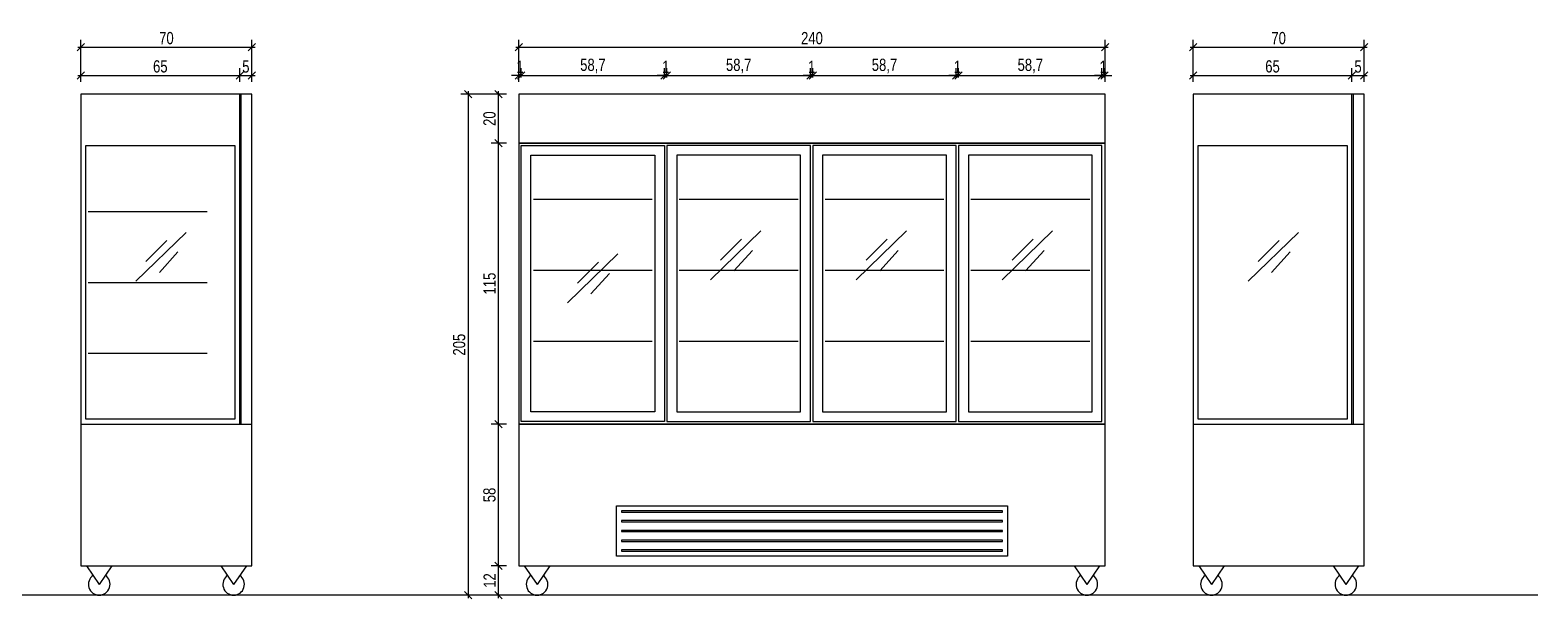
# Model space of a CAD drawing. Header units: millimetres. Extents: x 14735 to 40675, y 3704 to 9569.
# Drawn here: x 20191 to 20808, y 4746 to 4979 of the extents above; entities that cross this region are included whole.
import ezdxf

# ---------------------------------------------------------------- set-up
doc = ezdxf.new("R2010")
doc.units = ezdxf.units.MM
doc.layers.get('0').update_dxf_attribs({"lineweight": 25})
doc.styles.add('UBN', font='GOTHIC.TTF', dxfattribs={"width": 0.8})
doc.dimstyles.new('U_DIM_1_50', dxfattribs={"dimtxt": 5, "dimasz": 3, "dimexe": 3, "dimexo": 5, "dimgap": 1, "dimtad": 1, "dimdec": 1, "dimzin": 11, "dimtxsty": 'UBN', "dimblk": 'OBLIQUE', "dimcen": 1.5, "dimdle": 1.25, "dimclrd": 251, "dimclre": 251, "dimclrt": 1, "dimadec": 0, "dimazin": 0, "dimtfac": 1.25, "dimtdec": 1, "dimtix": 1, "dimtofl": 0, "dimtmove": 1, "dimatfit": 3, "dimldrblk": 'OBLIQUE', "dimfxl": 5, "dimtolj": 1, "dimtzin": 0, "dimarcsym": 0})

# ---------------------------------------------------------------- blocks, each defined once
blk = doc.blocks.new('_Oblique')
at = {"color": 0, "linetype": 'ByBlock', "lineweight": -2}
blk.add_line((-0.5, -0.5), (0.5, 0.5), dxfattribs=at)
blk = doc.blocks.new('*D143')
at = {"color": 251, "lineweight": -2, "transparency": 16777216}
for p, q in [((20210.08, 4960.66), (20277.58, 4960.66)), ((20211.33, 4957.95), (20211.33, 4963.66)), ((20276.33, 4957.95), (20276.33, 4963.66))]:
    blk.add_line(p, q, dxfattribs=at)
at = {"layer": 'Defpoints', "color": 0, "transparency": 16777216}
for p in [(20276.33, 4960.66), (20211.33, 4952.95), (20276.33, 4952.95)]:
    blk.add_point(p, dxfattribs=at)
at = {"color": 251, "lineweight": -2, "transparency": 16777216, "xscale": 3, "yscale": 3, "zscale": 3, "rotation": 180}
blk.add_blockref('_Oblique', (20211.33, 4960.66), dxfattribs=at)
at = {"color": 251, "lineweight": -2, "transparency": 16777216, "xscale": 3, "yscale": 3, "zscale": 3}
blk.add_blockref('_Oblique', (20276.33, 4960.66), dxfattribs=at)
at = {"color": 1, "transparency": 16777216, "insert": (20243.83, 4964.29), "char_height": 5, "attachment_point": 5, "style": 'UBN'}
blk.add_mtext('\\A1;65', dxfattribs=at)
blk = doc.blocks.new('*D144')
at = {"color": 251, "lineweight": -2, "transparency": 16777216}
for p, q in [((20275.08, 4960.66), (20282.58, 4960.66)), ((20276.33, 4957.95), (20276.33, 4963.66)), ((20281.33, 4957.95), (20281.33, 4963.66))]:
    blk.add_line(p, q, dxfattribs=at)
at = {"layer": 'Defpoints', "color": 0, "transparency": 16777216}
for p in [(20281.33, 4960.66), (20276.33, 4952.95), (20281.33, 4952.95)]:
    blk.add_point(p, dxfattribs=at)
at = {"color": 251, "lineweight": -2, "transparency": 16777216, "xscale": 3, "yscale": 3, "zscale": 3, "rotation": 180}
blk.add_blockref('_Oblique', (20276.33, 4960.66), dxfattribs=at)
at = {"color": 251, "lineweight": -2, "transparency": 16777216, "xscale": 3, "yscale": 3, "zscale": 3}
blk.add_blockref('_Oblique', (20281.33, 4960.66), dxfattribs=at)
at = {"color": 1, "transparency": 16777216, "insert": (20278.83, 4964.22), "char_height": 5, "attachment_point": 5, "style": 'UBN'}
blk.add_mtext('\\A1;5', dxfattribs=at)
blk = doc.blocks.new('*D145')
at = {"color": 251, "lineweight": -2, "transparency": 16777216}
for p, q in [((20211.33, 4957.95), (20211.33, 4975.24)), ((20281.33, 4957.95), (20281.33, 4975.24)), ((20210.08, 4972.24), (20282.58, 4972.24))]:
    blk.add_line(p, q, dxfattribs=at)
at = {"layer": 'Defpoints', "color": 0, "transparency": 16777216}
for p in [(20281.33, 4972.24), (20211.33, 4952.95), (20281.33, 4952.95)]:
    blk.add_point(p, dxfattribs=at)
at = {"color": 251, "lineweight": -2, "transparency": 16777216, "xscale": 3, "yscale": 3, "zscale": 3, "rotation": 180}
blk.add_blockref('_Oblique', (20211.33, 4972.24), dxfattribs=at)
at = {"color": 251, "lineweight": -2, "transparency": 16777216, "xscale": 3, "yscale": 3, "zscale": 3}
blk.add_blockref('_Oblique', (20281.33, 4972.24), dxfattribs=at)
at = {"color": 1, "transparency": 16777216, "insert": (20246.33, 4975.87), "char_height": 5, "attachment_point": 5, "style": 'UBN'}
blk.add_mtext('\\A1;70', dxfattribs=at)
blk = doc.blocks.new('*D158')
at = {"color": 251, "lineweight": -2, "transparency": 16777216}
for p, q in [((20385.5, 4759.95), (20379.17, 4759.95)), ((20382.17, 4746.7), (20382.17, 4761.2)), ((20380.17, 4747.95), (20379.17, 4747.95))]:
    blk.add_line(p, q, dxfattribs=at)
at = {"layer": 'Defpoints', "color": 0, "transparency": 16777216}
for p in [(20382.17, 4759.95), (20390.5, 4759.95), (20385.17, 4747.95)]:
    blk.add_point(p, dxfattribs=at)
at = {"color": 251, "lineweight": -2, "transparency": 16777216, "xscale": 3, "yscale": 3, "zscale": 3}
for p, rotation in [((20382.17, 4759.95), 90), ((20382.17, 4747.95), 270)]:
    blk.add_blockref('_Oblique', p, dxfattribs=dict(at, rotation=rotation))
at = {"color": 1, "transparency": 16777216, "insert": (20378.6, 4753.95), "char_height": 5, "attachment_point": 5, "rotation": 90, "style": 'UBN'}
blk.add_mtext('\\A1;12', dxfattribs=at)
blk = doc.blocks.new('*D159')
at = {"color": 251, "lineweight": -2, "transparency": 16777216}
for p, q in [((20382.17, 4758.7), (20382.17, 4819.2)), ((20385.5, 4817.95), (20379.17, 4817.95)), ((20385.5, 4759.95), (20379.17, 4759.95))]:
    blk.add_line(p, q, dxfattribs=at)
at = {"layer": 'Defpoints', "color": 0, "transparency": 16777216}
for p in [(20382.17, 4817.95), (20390.5, 4817.95), (20390.5, 4759.95)]:
    blk.add_point(p, dxfattribs=at)
at = {"color": 251, "lineweight": -2, "transparency": 16777216, "xscale": 3, "yscale": 3, "zscale": 3}
for p, rotation in [((20382.17, 4817.95), 90), ((20382.17, 4759.95), 270)]:
    blk.add_blockref('_Oblique', p, dxfattribs=dict(at, rotation=rotation))
at = {"color": 1, "transparency": 16777216, "insert": (20378.54, 4788.95), "char_height": 5, "attachment_point": 5, "rotation": 90, "style": 'UBN'}
blk.add_mtext('\\A1;58', dxfattribs=at)
blk = doc.blocks.new('*D160')
at = {"color": 251, "lineweight": -2, "transparency": 16777216}
for p, q in [((20385.5, 4932.95), (20379.17, 4932.95)), ((20382.17, 4816.7), (20382.17, 4934.2)), ((20385.5, 4817.95), (20379.17, 4817.95))]:
    blk.add_line(p, q, dxfattribs=at)
at = {"layer": 'Defpoints', "color": 0, "transparency": 16777216}
for p in [(20382.17, 4932.95), (20390.5, 4932.95), (20390.5, 4817.95)]:
    blk.add_point(p, dxfattribs=at)
at = {"color": 251, "lineweight": -2, "transparency": 16777216, "xscale": 3, "yscale": 3, "zscale": 3}
for p, rotation in [((20382.17, 4932.95), 90), ((20382.17, 4817.95), 270)]:
    blk.add_blockref('_Oblique', p, dxfattribs=dict(at, rotation=rotation))
at = {"color": 1, "transparency": 16777216, "insert": (20378.6, 4875.45), "char_height": 5, "attachment_point": 5, "rotation": 90, "style": 'UBN'}
blk.add_mtext('\\A1;115', dxfattribs=at)
blk = doc.blocks.new('*D152')
at = {"color": 251, "lineweight": -2, "transparency": 16777216}
for p, q in [((20385.5, 4952.95), (20379.17, 4952.95)), ((20382.17, 4931.7), (20382.17, 4954.2)), ((20385.5, 4932.95), (20379.17, 4932.95))]:
    blk.add_line(p, q, dxfattribs=at)
at = {"layer": 'Defpoints', "color": 0, "transparency": 16777216}
for p in [(20382.17, 4952.95), (20390.5, 4952.95), (20390.5, 4932.95)]:
    blk.add_point(p, dxfattribs=at)
at = {"color": 251, "lineweight": -2, "transparency": 16777216, "xscale": 3, "yscale": 3, "zscale": 3}
for p, rotation in [((20382.17, 4952.95), 90), ((20382.17, 4932.95), 270)]:
    blk.add_blockref('_Oblique', p, dxfattribs=dict(at, rotation=rotation))
at = {"color": 1, "transparency": 16777216, "insert": (20378.54, 4942.95), "char_height": 5, "attachment_point": 5, "rotation": 90, "style": 'UBN'}
blk.add_mtext('\\A1;20', dxfattribs=at)
blk = doc.blocks.new('*D153')
at = {"color": 251, "lineweight": -2, "transparency": 16777216}
for p, q in [((20385.5, 4952.95), (20366.77, 4952.95)), ((20369.77, 4954.2), (20369.77, 4746.7)), ((20380.17, 4747.95), (20366.77, 4747.95))]:
    blk.add_line(p, q, dxfattribs=at)
at = {"layer": 'Defpoints', "color": 0, "transparency": 16777216}
for p in [(20390.5, 4952.95), (20369.77, 4747.95), (20385.17, 4747.95)]:
    blk.add_point(p, dxfattribs=at)
at = {"color": 251, "lineweight": -2, "transparency": 16777216, "xscale": 3, "yscale": 3, "zscale": 3}
for p, rotation in [((20369.77, 4952.95), 90), ((20369.77, 4747.95), 270)]:
    blk.add_blockref('_Oblique', p, dxfattribs=dict(at, rotation=rotation))
at = {"color": 1, "transparency": 16777216, "insert": (20366.14, 4850.45), "char_height": 5, "attachment_point": 5, "rotation": 90, "style": 'UBN'}
blk.add_mtext('\\A1;205', dxfattribs=at)
blk = doc.blocks.new('*D146')
at = {"color": 251, "lineweight": -2, "transparency": 16777216}
for p, q in [((20390.25, 4960.64), (20451.42, 4960.64)), ((20391.5, 4959.79), (20391.5, 4963.64)), ((20450.17, 4959.79), (20450.17, 4963.64))]:
    blk.add_line(p, q, dxfattribs=at)
at = {"layer": 'Defpoints', "color": 0, "transparency": 16777216}
for p in [(20450.17, 4960.64), (20391.5, 4954.79), (20450.17, 4954.79)]:
    blk.add_point(p, dxfattribs=at)
at = {"color": 251, "lineweight": -2, "transparency": 16777216, "xscale": 3, "yscale": 3, "zscale": 3, "rotation": 180}
blk.add_blockref('_Oblique', (20391.5, 4960.64), dxfattribs=at)
at = {"color": 251, "lineweight": -2, "transparency": 16777216, "xscale": 3, "yscale": 3, "zscale": 3}
blk.add_blockref('_Oblique', (20450.17, 4960.64), dxfattribs=at)
at = {"color": 1, "transparency": 16777216, "insert": (20420.84, 4964.49), "char_height": 5, "attachment_point": 5, "style": 'UBN'}
blk.add_mtext('\\A1;58,7', dxfattribs=at)
blk = doc.blocks.new('*D148')
at = {"color": 251, "lineweight": -2, "transparency": 16777216}
for p, q in [((20450.17, 4960.64), (20447.17, 4960.64)), ((20450.17, 4959.79), (20450.17, 4963.64)), ((20451.17, 4959.79), (20451.17, 4963.64)), ((20451.17, 4960.64), (20454.17, 4960.64))]:
    blk.add_line(p, q, dxfattribs=at)
at = {"layer": 'Defpoints', "color": 0, "transparency": 16777216}
for p in [(20451.17, 4960.64), (20450.17, 4954.79), (20451.17, 4954.79)]:
    blk.add_point(p, dxfattribs=at)
at = {"color": 251, "lineweight": -2, "transparency": 16777216, "xscale": 3, "yscale": 3, "zscale": 3}
blk.add_blockref('_Oblique', (20450.17, 4960.64), dxfattribs=at)
at = {"color": 251, "lineweight": -2, "transparency": 16777216, "xscale": 3, "yscale": 3, "zscale": 3, "rotation": 180}
blk.add_blockref('_Oblique', (20451.17, 4960.64), dxfattribs=at)
at = {"color": 1, "transparency": 16777216, "insert": (20450.67, 4964.14), "char_height": 5, "attachment_point": 5, "style": 'UBN'}
blk.add_mtext('\\A1;1', dxfattribs=at)
blk = doc.blocks.new('*D149')
at = {"color": 251, "lineweight": -2, "transparency": 16777216}
for p, q in [((20449.92, 4960.64), (20511.09, 4960.64)), ((20451.17, 4959.79), (20451.17, 4963.64)), ((20509.84, 4959.79), (20509.84, 4963.64))]:
    blk.add_line(p, q, dxfattribs=at)
at = {"layer": 'Defpoints', "color": 0, "transparency": 16777216}
for p in [(20509.84, 4960.64), (20451.17, 4954.79), (20509.84, 4954.79)]:
    blk.add_point(p, dxfattribs=at)
at = {"color": 251, "lineweight": -2, "transparency": 16777216, "xscale": 3, "yscale": 3, "zscale": 3, "rotation": 180}
blk.add_blockref('_Oblique', (20451.17, 4960.64), dxfattribs=at)
at = {"color": 251, "lineweight": -2, "transparency": 16777216, "xscale": 3, "yscale": 3, "zscale": 3}
blk.add_blockref('_Oblique', (20509.84, 4960.64), dxfattribs=at)
at = {"color": 1, "transparency": 16777216, "insert": (20480.5, 4964.49), "char_height": 5, "attachment_point": 5, "style": 'UBN'}
blk.add_mtext('\\A1;58,7', dxfattribs=at)
blk = doc.blocks.new('*D150')
at = {"color": 251, "lineweight": -2, "transparency": 16777216}
for p, q in [((20509.84, 4960.64), (20506.84, 4960.64)), ((20509.84, 4959.79), (20509.84, 4963.64)), ((20510.84, 4959.79), (20510.84, 4963.64)), ((20510.84, 4960.64), (20513.84, 4960.64))]:
    blk.add_line(p, q, dxfattribs=at)
at = {"layer": 'Defpoints', "color": 0, "transparency": 16777216}
for p in [(20510.84, 4960.64), (20509.84, 4954.79), (20510.84, 4954.79)]:
    blk.add_point(p, dxfattribs=at)
at = {"color": 251, "lineweight": -2, "transparency": 16777216, "xscale": 3, "yscale": 3, "zscale": 3}
blk.add_blockref('_Oblique', (20509.84, 4960.64), dxfattribs=at)
at = {"color": 251, "lineweight": -2, "transparency": 16777216, "xscale": 3, "yscale": 3, "zscale": 3, "rotation": 180}
blk.add_blockref('_Oblique', (20510.84, 4960.64), dxfattribs=at)
at = {"color": 1, "transparency": 16777216, "insert": (20510.34, 4964.14), "char_height": 5, "attachment_point": 5, "style": 'UBN'}
blk.add_mtext('\\A1;1', dxfattribs=at)
blk = doc.blocks.new('*D147')
at = {"color": 251, "lineweight": -2, "transparency": 16777216}
for p, q in [((20390.5, 4960.64), (20387.5, 4960.64)), ((20390.5, 4960.79), (20390.5, 4963.64)), ((20391.5, 4959.79), (20391.5, 4963.64)), ((20391.5, 4960.64), (20394.5, 4960.64))]:
    blk.add_line(p, q, dxfattribs=at)
at = {"layer": 'Defpoints', "color": 0, "transparency": 16777216}
for p in [(20390.5, 4960.64), (20390.5, 4955.79), (20391.5, 4954.79)]:
    blk.add_point(p, dxfattribs=at)
at = {"color": 251, "lineweight": -2, "transparency": 16777216, "xscale": 3, "yscale": 3, "zscale": 3}
blk.add_blockref('_Oblique', (20390.5, 4960.64), dxfattribs=at)
at = {"color": 251, "lineweight": -2, "transparency": 16777216, "xscale": 3, "yscale": 3, "zscale": 3, "rotation": 180}
blk.add_blockref('_Oblique', (20391.5, 4960.64), dxfattribs=at)
at = {"color": 1, "transparency": 16777216, "insert": (20391, 4964.14), "char_height": 5, "attachment_point": 5, "style": 'UBN'}
blk.add_mtext('\\A1;1', dxfattribs=at)
blk = doc.blocks.new('*D157')
at = {"color": 251, "lineweight": -2, "transparency": 16777216}
for p, q in [((20390.5, 4957.95), (20390.5, 4975.24)), ((20630.5, 4957.95), (20630.5, 4975.24)), ((20389.25, 4972.24), (20631.75, 4972.24))]:
    blk.add_line(p, q, dxfattribs=at)
at = {"layer": 'Defpoints', "color": 0, "transparency": 16777216}
for p in [(20630.5, 4972.24), (20390.5, 4952.95), (20630.5, 4952.95)]:
    blk.add_point(p, dxfattribs=at)
at = {"color": 251, "lineweight": -2, "transparency": 16777216, "xscale": 3, "yscale": 3, "zscale": 3, "rotation": 180}
blk.add_blockref('_Oblique', (20390.5, 4972.24), dxfattribs=at)
at = {"color": 251, "lineweight": -2, "transparency": 16777216, "xscale": 3, "yscale": 3, "zscale": 3}
blk.add_blockref('_Oblique', (20630.5, 4972.24), dxfattribs=at)
at = {"color": 1, "transparency": 16777216, "insert": (20510.5, 4975.87), "char_height": 5, "attachment_point": 5, "style": 'UBN'}
blk.add_mtext('\\A1;240', dxfattribs=at)
blk = doc.blocks.new('*D154')
at = {"color": 251, "lineweight": -2, "transparency": 16777216}
for p, q in [((20665.22, 4960.66), (20732.72, 4960.66)), ((20666.47, 4957.95), (20666.47, 4963.66)), ((20731.47, 4957.95), (20731.47, 4963.66))]:
    blk.add_line(p, q, dxfattribs=at)
at = {"layer": 'Defpoints', "color": 0, "transparency": 16777216}
for p in [(20731.47, 4960.66), (20666.47, 4952.95), (20731.47, 4952.95)]:
    blk.add_point(p, dxfattribs=at)
at = {"color": 251, "lineweight": -2, "transparency": 16777216, "xscale": 3, "yscale": 3, "zscale": 3, "rotation": 180}
blk.add_blockref('_Oblique', (20666.47, 4960.66), dxfattribs=at)
at = {"color": 251, "lineweight": -2, "transparency": 16777216, "xscale": 3, "yscale": 3, "zscale": 3}
blk.add_blockref('_Oblique', (20731.47, 4960.66), dxfattribs=at)
at = {"color": 1, "transparency": 16777216, "insert": (20698.97, 4964.29), "char_height": 5, "attachment_point": 5, "style": 'UBN'}
blk.add_mtext('\\A1;65', dxfattribs=at)
blk = doc.blocks.new('*D155')
at = {"color": 251, "lineweight": -2, "transparency": 16777216}
for p, q in [((20730.22, 4960.66), (20737.72, 4960.66)), ((20731.47, 4957.95), (20731.47, 4963.66)), ((20736.47, 4957.95), (20736.47, 4963.66))]:
    blk.add_line(p, q, dxfattribs=at)
at = {"layer": 'Defpoints', "color": 0, "transparency": 16777216}
for p in [(20736.47, 4960.66), (20731.47, 4952.95), (20736.47, 4952.95)]:
    blk.add_point(p, dxfattribs=at)
at = {"color": 251, "lineweight": -2, "transparency": 16777216, "xscale": 3, "yscale": 3, "zscale": 3, "rotation": 180}
blk.add_blockref('_Oblique', (20731.47, 4960.66), dxfattribs=at)
at = {"color": 251, "lineweight": -2, "transparency": 16777216, "xscale": 3, "yscale": 3, "zscale": 3}
blk.add_blockref('_Oblique', (20736.47, 4960.66), dxfattribs=at)
at = {"color": 1, "transparency": 16777216, "insert": (20733.97, 4964.22), "char_height": 5, "attachment_point": 5, "style": 'UBN'}
blk.add_mtext('\\A1;5', dxfattribs=at)
blk = doc.blocks.new('*D156')
at = {"color": 251, "lineweight": -2, "transparency": 16777216}
for p, q in [((20666.47, 4957.95), (20666.47, 4975.24)), ((20736.47, 4957.95), (20736.47, 4975.24)), ((20665.22, 4972.24), (20737.72, 4972.24))]:
    blk.add_line(p, q, dxfattribs=at)
at = {"layer": 'Defpoints', "color": 0, "transparency": 16777216}
for p in [(20736.47, 4972.24), (20666.47, 4952.95), (20736.47, 4952.95)]:
    blk.add_point(p, dxfattribs=at)
at = {"color": 251, "lineweight": -2, "transparency": 16777216, "xscale": 3, "yscale": 3, "zscale": 3, "rotation": 180}
blk.add_blockref('_Oblique', (20666.47, 4972.24), dxfattribs=at)
at = {"color": 251, "lineweight": -2, "transparency": 16777216, "xscale": 3, "yscale": 3, "zscale": 3}
blk.add_blockref('_Oblique', (20736.47, 4972.24), dxfattribs=at)
at = {"color": 1, "transparency": 16777216, "insert": (20701.47, 4975.87), "char_height": 5, "attachment_point": 5, "style": 'UBN'}
blk.add_mtext('\\A1;70', dxfattribs=at)
blk = doc.blocks.new('*D161')
at = {"color": 251, "lineweight": -2, "transparency": 16777216}
for p, q in [((20509.59, 4960.64), (20570.75, 4960.64)), ((20510.84, 4959.79), (20510.84, 4963.64)), ((20569.5, 4959.79), (20569.5, 4963.64))]:
    blk.add_line(p, q, dxfattribs=at)
at = {"layer": 'Defpoints', "color": 0, "transparency": 16777216}
for p in [(20569.5, 4960.64), (20510.84, 4954.79), (20569.5, 4954.79)]:
    blk.add_point(p, dxfattribs=at)
at = {"color": 251, "lineweight": -2, "transparency": 16777216, "xscale": 3, "yscale": 3, "zscale": 3, "rotation": 180}
blk.add_blockref('_Oblique', (20510.84, 4960.64), dxfattribs=at)
at = {"color": 251, "lineweight": -2, "transparency": 16777216, "xscale": 3, "yscale": 3, "zscale": 3}
blk.add_blockref('_Oblique', (20569.5, 4960.64), dxfattribs=at)
at = {"color": 1, "transparency": 16777216, "insert": (20540.17, 4964.49), "char_height": 5, "attachment_point": 5, "style": 'UBN'}
blk.add_mtext('\\A1;58,7', dxfattribs=at)
blk = doc.blocks.new('*D162')
at = {"color": 251, "lineweight": -2, "transparency": 16777216}
for p, q in [((20569.5, 4960.64), (20566.5, 4960.64)), ((20569.5, 4959.79), (20569.5, 4963.64)), ((20570.5, 4959.79), (20570.5, 4963.64)), ((20570.5, 4960.64), (20573.5, 4960.64))]:
    blk.add_line(p, q, dxfattribs=at)
at = {"layer": 'Defpoints', "color": 0, "transparency": 16777216}
for p in [(20570.5, 4960.64), (20569.5, 4954.79), (20570.5, 4954.79)]:
    blk.add_point(p, dxfattribs=at)
at = {"color": 251, "lineweight": -2, "transparency": 16777216, "xscale": 3, "yscale": 3, "zscale": 3}
blk.add_blockref('_Oblique', (20569.5, 4960.64), dxfattribs=at)
at = {"color": 251, "lineweight": -2, "transparency": 16777216, "xscale": 3, "yscale": 3, "zscale": 3, "rotation": 180}
blk.add_blockref('_Oblique', (20570.5, 4960.64), dxfattribs=at)
at = {"color": 1, "transparency": 16777216, "insert": (20570, 4964.14), "char_height": 5, "attachment_point": 5, "style": 'UBN'}
blk.add_mtext('\\A1;1', dxfattribs=at)
blk = doc.blocks.new('*D163')
at = {"color": 251, "lineweight": -2, "transparency": 16777216}
for p, q in [((20569.25, 4960.64), (20630.42, 4960.64)), ((20570.5, 4959.79), (20570.5, 4963.64)), ((20629.17, 4959.79), (20629.17, 4963.64))]:
    blk.add_line(p, q, dxfattribs=at)
at = {"layer": 'Defpoints', "color": 0, "transparency": 16777216}
for p in [(20629.17, 4960.64), (20570.5, 4954.79), (20629.17, 4954.79)]:
    blk.add_point(p, dxfattribs=at)
at = {"color": 251, "lineweight": -2, "transparency": 16777216, "xscale": 3, "yscale": 3, "zscale": 3, "rotation": 180}
blk.add_blockref('_Oblique', (20570.5, 4960.64), dxfattribs=at)
at = {"color": 251, "lineweight": -2, "transparency": 16777216, "xscale": 3, "yscale": 3, "zscale": 3}
blk.add_blockref('_Oblique', (20629.17, 4960.64), dxfattribs=at)
at = {"color": 1, "transparency": 16777216, "insert": (20599.84, 4964.49), "char_height": 5, "attachment_point": 5, "style": 'UBN'}
blk.add_mtext('\\A1;58,7', dxfattribs=at)
blk = doc.blocks.new('*D164')
at = {"color": 251, "lineweight": -2, "transparency": 16777216}
for p, q in [((20629.17, 4960.64), (20626.17, 4960.64)), ((20629.17, 4959.79), (20629.17, 4963.64)), ((20630.17, 4959.79), (20630.17, 4963.64)), ((20630.17, 4960.64), (20633.17, 4960.64))]:
    blk.add_line(p, q, dxfattribs=at)
at = {"layer": 'Defpoints', "color": 0, "transparency": 16777216}
for p in [(20630.17, 4960.64), (20629.17, 4954.79), (20630.17, 4954.79)]:
    blk.add_point(p, dxfattribs=at)
at = {"color": 251, "lineweight": -2, "transparency": 16777216, "xscale": 3, "yscale": 3, "zscale": 3}
blk.add_blockref('_Oblique', (20629.17, 4960.64), dxfattribs=at)
at = {"color": 251, "lineweight": -2, "transparency": 16777216, "xscale": 3, "yscale": 3, "zscale": 3, "rotation": 180}
blk.add_blockref('_Oblique', (20630.17, 4960.64), dxfattribs=at)
at = {"color": 1, "transparency": 16777216, "insert": (20629.67, 4964.14), "char_height": 5, "attachment_point": 5, "style": 'UBN'}
blk.add_mtext('\\A1;1', dxfattribs=at)

msp = doc.modelspace()

# ---------------------------------------------------------------- linework, layer by layer
for p, q in [((20396.5, 4909.95), (20445.17, 4909.95)), ((20456.17, 4909.95), (20504.84, 4909.95)), ((20515.84, 4909.95), (20564.5, 4909.95)), ((20575.5, 4909.95), (20624.17, 4909.95)), ((20214.33, 4904.95), (20263, 4904.95)), ((20396.5, 4880.95), (20445.17, 4880.95)), ((20456.17, 4880.95), (20504.84, 4880.95)), ((20515.84, 4880.95), (20564.5, 4880.95)), ((20575.5, 4880.95), (20624.17, 4880.95)), ((20214.33, 4875.95), (20263, 4875.95)), ((20396.5, 4851.95), (20445.17, 4851.95)), ((20456.17, 4851.95), (20504.84, 4851.95)), ((20515.84, 4851.95), (20564.5, 4851.95)), ((20575.5, 4851.95), (20624.17, 4851.95)), ((20214.33, 4846.95), (20263, 4846.95)), ((20211.33, 4817.95), (20281.33, 4817.95)), ((20390.5, 4817.95), (20630.5, 4817.95)), ((20666.47, 4817.95), (20736.47, 4817.95)), ((20213.61, 4759.95), (20218.83, 4752.36)), ((20224.05, 4759.95), (20218.83, 4752.36)), ((20268.61, 4759.95), (20273.83, 4752.36)), ((20279.05, 4759.95), (20273.83, 4752.36)), ((20392.79, 4759.95), (20398, 4752.36)), ((20403.22, 4759.95), (20398, 4752.36)), ((20617.79, 4759.95), (20623, 4752.36)), ((20628.22, 4759.95), (20623, 4752.36)), ((20668.75, 4759.95), (20673.97, 4752.36)), ((20679.19, 4759.95), (20673.97, 4752.36)), ((20723.75, 4759.95), (20728.97, 4752.36)), ((20734.19, 4759.95), (20728.97, 4752.36)), ((20807.54, 4747.95, 0), (19857.63, 4747.95, 0))]:
    msp.add_line(p, q)
at = {"color": 4}
for p, q in [((20233.86, 4876.46), (20254.41, 4896.4)), ((20237.91, 4884.47), (20246.51, 4893.06)), ((20468.99, 4877.03), (20489.54, 4896.97)), ((20473.04, 4885.05), (20481.64, 4893.64)), ((20528.65, 4877.03), (20549.21, 4896.97)), ((20532.71, 4885.05), (20541.31, 4893.64)), ((20588.32, 4877.03), (20608.87, 4896.97)), ((20592.37, 4885.05), (20600.97, 4893.64)), ((20689, 4876.46), (20709.55, 4896.4)), ((20693.05, 4884.47), (20701.65, 4893.06)), ((20243.44, 4880.05), (20251.02, 4888.42)), ((20410.44, 4867.64), (20431, 4887.58)), ((20478.57, 4880.62), (20486.15, 4889)), ((20538.23, 4880.62), (20545.81, 4889)), ((20597.9, 4880.62), (20605.48, 4889)), ((20698.58, 4880.05), (20706.16, 4888.42)), ((20414.5, 4875.66), (20423.1, 4884.25)), ((20420.02, 4871.23), (20427.61, 4879.61))]:
    msp.add_line(p, q, dxfattribs=at)
for points in [[(20211.33, 4759.95), (20281.33, 4759.95), (20281.33, 4952.95), (20211.33, 4952.95)], [(20211.33, 4817.95), (20276.33, 4817.95), (20276.33, 4952.95), (20211.33, 4952.95)], [(20281.33, 4952.95), (20276.83, 4952.95), (20276.83, 4817.95), (20281.33, 4817.95)], [(20390.5, 4932.95), (20630.5, 4932.95), (20630.5, 4952.95), (20390.5, 4952.95)], [(20666.47, 4759.95), (20736.47, 4759.95), (20736.47, 4952.95), (20666.47, 4952.95)], [(20666.47, 4817.95), (20731.47, 4817.95), (20731.47, 4952.95), (20666.47, 4952.95)], [(20736.47, 4952.95), (20731.97, 4952.95), (20731.97, 4817.95), (20736.47, 4817.95)], [(20213.33, 4931.95), (20274.33, 4931.95), (20274.33, 4819.95), (20213.33, 4819.95)], [(20390.5, 4817.95), (20630.5, 4817.95), (20630.5, 4932.95), (20390.5, 4932.95)], [(20391.5, 4931.95), (20450.17, 4931.95), (20450.17, 4818.95), (20391.5, 4818.95)], [(20509.84, 4931.95), (20451.17, 4931.95), (20451.17, 4818.95), (20509.84, 4818.95)], [(20569.5, 4931.95), (20510.84, 4931.95), (20510.84, 4818.95), (20569.5, 4818.95)], [(20629.17, 4931.95), (20570.5, 4931.95), (20570.5, 4818.95), (20629.17, 4818.95)], [(20668.47, 4931.95), (20729.47, 4931.95), (20729.47, 4819.95), (20668.47, 4819.95)], [(20395.5, 4927.95), (20446.17, 4927.95), (20446.17, 4822.95), (20395.5, 4822.95)], [(20505.84, 4927.95), (20455.17, 4927.95), (20455.17, 4822.95), (20505.84, 4822.95)], [(20565.5, 4927.95), (20514.84, 4927.95), (20514.84, 4822.95), (20565.5, 4822.95)], [(20625.17, 4927.95), (20574.5, 4927.95), (20574.5, 4822.95), (20625.17, 4822.95)], [(20390.5, 4759.95), (20630.5, 4759.95), (20630.5, 4817.95), (20390.5, 4817.95)], [(20430.5, 4784.45), (20590.5, 4784.45), (20590.5, 4763.95), (20430.5, 4763.95)], [(20432.5, 4781.95), (20588.5, 4781.95), (20588.5, 4782.45), (20432.5, 4782.45)], [(20432.5, 4777.95), (20588.5, 4777.95), (20588.5, 4778.45), (20432.5, 4778.45)], [(20432.5, 4773.95), (20588.5, 4773.95), (20588.5, 4774.45), (20432.5, 4774.45)], [(20432.5, 4769.95), (20588.5, 4769.95), (20588.5, 4770.45), (20432.5, 4770.45)], [(20432.5, 4765.95), (20588.5, 4765.95), (20588.5, 4766.45), (20432.5, 4766.45)]]:
    msp.add_lwpolyline(points, close=True)
for centre in [(20218.83, 4752.36), (20273.83, 4752.36), (20398, 4752.36), (20623, 4752.36), (20673.97, 4752.36), (20728.97, 4752.36)]:
    msp.add_arc(centre, 4.41, 124.52276, 55.47724)

# ---------------------------------------------------------------- dimensions: what is measured, and where the dimension line sits
for base, p1, p2, picture, middle in [((20281.33, 4972.24), (20211.33, 4952.95), (20281.33, 4952.95), '*D145', (20246.33, 4975.87)), ((20630.5, 4972.24), (20390.5, 4952.95), (20630.5, 4952.95), '*D157', (20510.5, 4975.87)), ((20736.47, 4972.24), (20666.47, 4952.95), (20736.47, 4952.95), '*D156', (20701.47, 4975.87)), ((20276.33, 4960.66), (20211.33, 4952.95), (20276.33, 4952.95), '*D143', (20243.83, 4964.29)), ((20281.33, 4960.66), (20276.33, 4952.95), (20281.33, 4952.95), '*D144', (20278.83, 4964.22)), ((20390.5, 4960.64), (20391.5, 4954.79), (20390.5, 4955.79), '*D147', (20391, 4964.14)), ((20450.17, 4960.64), (20391.5, 4954.79), (20450.17, 4954.79), '*D146', (20420.84, 4964.49)), ((20451.17, 4960.64), (20450.17, 4954.79), (20451.17, 4954.79), '*D148', (20450.67, 4964.14)), ((20509.84, 4960.64), (20451.17, 4954.79), (20509.84, 4954.79), '*D149', (20480.5, 4964.49)), ((20510.84, 4960.64), (20509.84, 4954.79), (20510.84, 4954.79), '*D150', (20510.34, 4964.14)), ((20569.5, 4960.64), (20510.84, 4954.79), (20569.5, 4954.79), '*D161', (20540.17, 4964.49)), ((20570.5, 4960.64), (20569.5, 4954.79), (20570.5, 4954.79), '*D162', (20570, 4964.14)), ((20629.17, 4960.64), (20570.5, 4954.79), (20629.17, 4954.79), '*D163', (20599.84, 4964.49)), ((20630.17, 4960.64), (20629.17, 4954.79), (20630.17, 4954.79), '*D164', (20629.67, 4964.14)), ((20731.47, 4960.66), (20666.47, 4952.95), (20731.47, 4952.95), '*D154', (20698.97, 4964.29)), ((20736.47, 4960.66), (20731.47, 4952.95), (20736.47, 4952.95), '*D155', (20733.97, 4964.22))]:
    dim = msp.add_linear_dim(base=base, p1=p1, p2=p2, dimstyle='U_DIM_1_50')
    dim.commit()
    dim.dimension.update_dxf_attribs({"geometry": picture, "text_midpoint": middle})
for base, p1, p2, picture, middle in [((20369.77, 4747.95), (20390.5, 4952.95), (20385.17, 4747.95), '*D153', (20366.14, 4850.45)), ((20382.17, 4952.95), (20390.5, 4932.95), (20390.5, 4952.95), '*D152', (20378.54, 4942.95)), ((20382.17, 4932.95), (20390.5, 4817.95), (20390.5, 4932.95), '*D160', (20378.6, 4875.45)), ((20382.17, 4817.95), (20390.5, 4759.95), (20390.5, 4817.95), '*D159', (20378.54, 4788.95)), ((20382.17, 4759.95), (20385.17, 4747.95), (20390.5, 4759.95), '*D158', (20378.6, 4753.95))]:
    dim = msp.add_linear_dim(base=base, p1=p1, p2=p2, angle=90, dimstyle='U_DIM_1_50')
    dim.commit()
    dim.dimension.update_dxf_attribs({"geometry": picture, "text_midpoint": middle})

doc.saveas('drawing.dxf')
